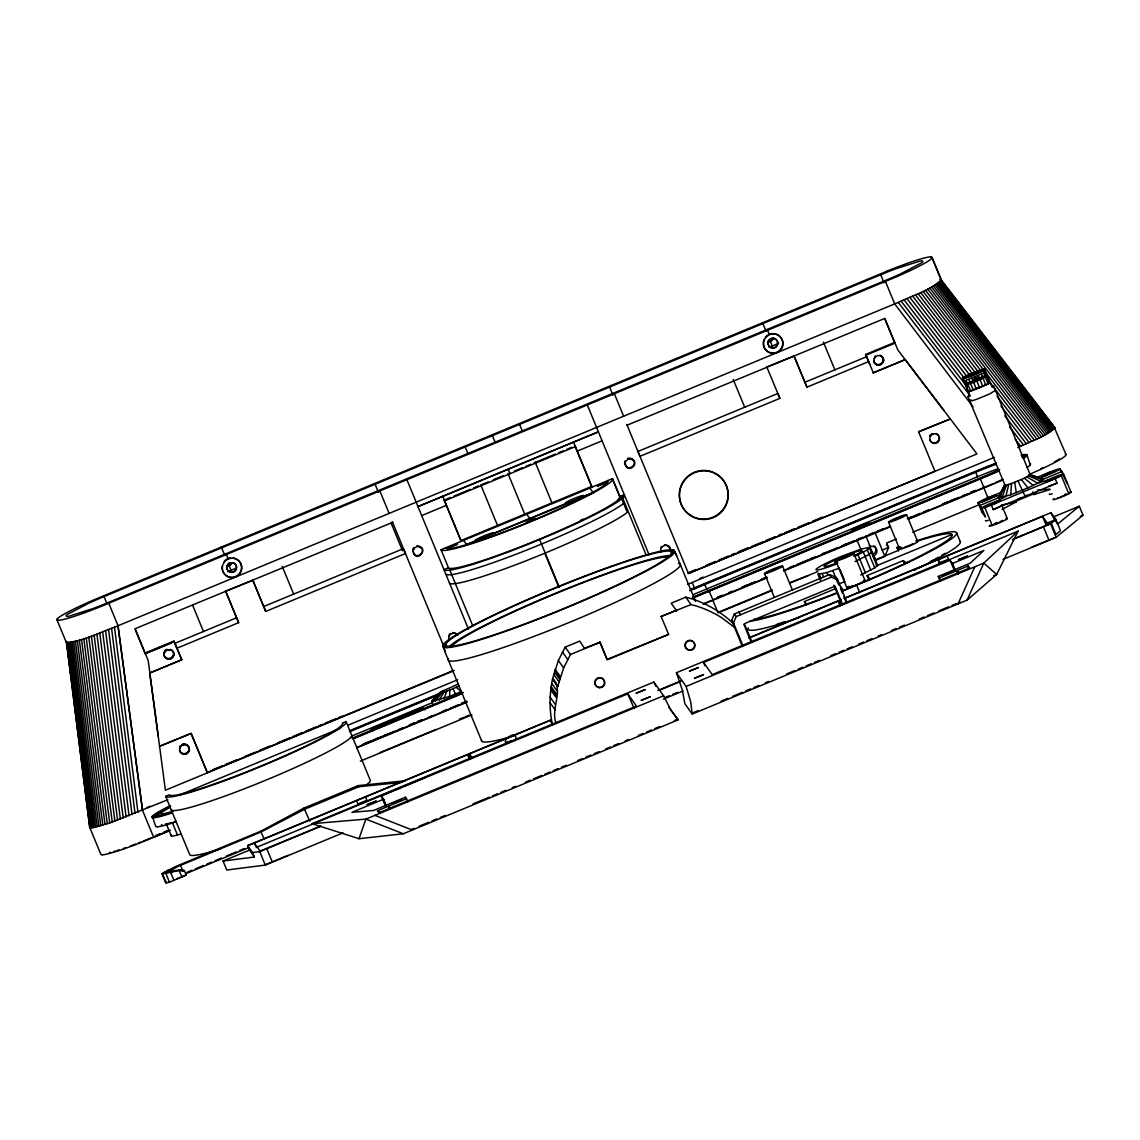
<?xml version="1.0" encoding="UTF-8"?>
<svg xmlns="http://www.w3.org/2000/svg" width="1140" height="1140" viewBox="0 0 1140 1140"><rect width="100%" height="100%" fill="white"/><g stroke="black" fill="none" stroke-linecap="round" stroke-linejoin="round"><path stroke-width="1.5" d="M164.046 654.845C163.946 646.124 176.13 650 173.907 655.101C173.537 658.692 168.891 660.616 166.098 658.35C164.588 657.737 163.847 653.476 164.374 656.07M164.246 655.115C163.191 650.513 169.832 648.518 171.855 650.341M414.062 554.325L412.651 550.078L413.107 550.72C415.445 565.34 431.105 547.115 416.855 545.875L421.814 548.383M413.606 553.67C417.226 558.771 425.334 552.558 421.358 547.741M556.163 723.387C550.078 708.709 564.428 690.584 552.615 678.671C549.38 693.733 549.181 709.451 552.401 724.555L550.549 720.053L247.608 845.595L249.56 850.24M624.606 463.51L624.948 461.016L626.031 466.488L624.606 463.51L625.062 464.165M626.929 467.386L626.459 466.73C630.662 470.25 636.832 464.108 633.313 459.905C638.543 464.935 629.052 472.316 625.561 465.832M669.978 550.107L669.65 547.613L670.448 549.494L669.978 548.839M881.277 355.88L882.631 357.418L882.175 356.777C887.447 361.836 877.885 369.175 874.423 362.705L874.879 363.361L873.796 361.608L874.252 362.264C872.243 357.917 878.071 353.457 881.733 356.521L880.18 355.238L880.636 355.894M875.777 364.259L875.321 363.603C878.997 366.681 884.825 362.221 882.816 357.875L883.272 358.516M457.895 684.242L441.209 691.638L431.618 701.542L449.602 696.398L449.801 690.014L459.149 686.009M983.649 514.453L979.944 505.462L998.284 497.852L1010.724 494.789L1011.522 483.517L1024.376 478.187L1030.161 474.611L993.581 385.847L991.472 386.032M930.568 256.985L931.936 257.327L941.227 279.856C929.855 290.885 912.485 295.346 898.277 302.413L114.485 627.214C98.767 632.672 82.992 641.535 66.305 642.418L57 619.889L57.37 618.835M102.244 854.772L100.89 854.444L89.732 827.412L66.633 641.321M167.822 799.753L109.711 822.966L93.01 827.626L89.761 827.469L90.616 825.844M157.092 826.756L155.724 826.429L152.361 816.326M1021.098 455.131A49.234 4.46 -22.4 0 1 1025.672 454.433L1026.955 454.86L1026.584 455.929M1026.955 454.86L1022.438 456.698L1026.912 454.817L1030.289 464.921M1017.792 447.607C1030.019 441.266 1045.309 437.389 1054.899 427.514L941.198 279.813L931.936 257.327L931.594 258.438M1054.172 427.172L1066.014 454.49L1065.644 455.558A49.234 4.46 -22.4 0 1 1028.893 474.582M388.64 809.243L389.011 805.952L390.336 809.158M986 373.849L983.962 368.904A13.424 1.211 -22.4 0 0 964.298 376.784L962.488 377.81L969.613 395.11L967.86 396.506L969.969 396.321L968.116 391.818L988.152 383.767L985.459 377.24L985.615 372.167L964.127 381.074L965.808 385.12L976.909 381.173L987.283 376.214L985.615 372.167M153.387 817.765L151.99 817.38L161.082 813.148A35.782 3.249 -22.4 0 1 162.45 811.823L169.589 807.59M967.604 569.33L968.302 565.896L939.332 577.909L938.277 576.427L970.226 563.189L983.934 550.435L952.356 563.502L950.062 560.282L703.537 662.44L704.947 665.689M557.888 686.066L563.644 667.898L570.442 654.545L600.053 642.276L607.292 659.803L668.624 634.382L661.129 616.484L676.533 610.27M1011.522 483.517L1008.743 484.443L1005.836 496.427L996.83 501.173M166.098 658.35L170.729 658.692L173.907 655.101M413.107 550.72L414.974 547.499L417.311 546.53M456.613 634.096L456.157 633.455L457.511 634.994C454.361 630.505 446.823 634.866 449.117 639.839M557.93 685.881L552.658 678.471L558.372 660.502L565.183 647.135L579.747 641.107L584.521 648.404M668.582 546.26L668.125 545.618L669.479 547.157C666.33 542.668 658.792 547.029 661.1 552.002M359 838.712L365.911 819.119L663.58 695.77L670.933 710.177L678.158 719.867L403.303 833.768L359 838.712L312.089 823.693L653.847 682.076L663.58 695.77M1001.975 497.524L1006.549 485.07L1008.743 484.443M444.03 698.464L446.738 691.139L449.801 690.014M742.397 646.423L731.652 620.374L734.317 614.004L829.478 574.574L835.834 577.196L837.686 579.79L847.048 602.519M742.867 645.696L733.49 622.967L736.155 616.597L831.317 577.168L837.686 579.79M874.067 545.803A4.888 4.859 -35.4 0 1 872.941 554.168L875.834 560.139L884.854 556.405L888.573 547.499L886.721 542.996L896.482 538.964M1003.229 489.858L1005.152 485.483L1006.549 485.07M999.41 498.023L1005.081 485.355L967.86 396.506L968.929 396.406M974.785 566.808L958.056 603.886L960.165 602.048M967.076 600.153L983.806 563.074L1018.148 531.112L996.645 574.475L967.076 600.153L692.222 714.053L684.855 703.679L682.375 690.199L676.405 672.728L1018.148 531.112M998.711 497.069L1004.696 484.799L998.284 497.852L1000.649 495.686M1010.724 494.789L1027.966 487.877L1037.728 483.203L1043.385 479.171L1061.768 471.547L1064.86 479.042M432.858 704.534L431.618 701.542L440.154 692.393M612.394 478.672L619.875 496.741L624.378 494.874L623.965 496.826L620.744 499.662A97.67 8.849 -22.4 0 1 547.286 536.37L531.553 542.882A97.67 8.849 -22.4 0 1 451.212 569.914L448.405 570.285A97.67 8.849 -22.4 0 1 443.973 569.63L448.49 567.763A92.782 8.408 -22.4 0 0 527.948 543.865A92.782 8.408 -22.4 0 0 618.236 499.776L619.875 496.741L612.394 478.672L592.087 487.079L573.562 442.12M908.879 562.106L900.728 565.397A109.867 9.961 -22.4 0 1 869.649 579.291L842.831 590.891L870.49 579.419A114.755 10.402 -22.4 0 0 902.951 564.899L908.879 562.106A114.755 10.402 -22.4 0 0 915.762 541.03M854.829 556.32L867.341 549.95L870.176 547.328L861.142 549.038L841.534 556.32A29.298 2.651 -22.4 0 0 816.083 569.373A29.298 2.651 -22.4 0 0 837.644 563.587M872.029 551.831L869.193 554.439L855.085 561.55M860.657 575.045L874.751 567.934L877.586 565.312L952.014 534.475M992.883 386.474C991.572 390.293 992.056 379.435 988.152 383.767M1057.507 497.767L1058.248 497.695M412.979 548.853L413.62 547.741L414.077 548.397M450.671 634.111L450.214 633.47L449.317 634.367L449.132 636.106M625.404 461.657L628.055 459.021L632.885 459.648L630.092 458.038L627.584 458.38L628.055 459.021M875.349 355.88L874.266 358.53M970.61 391.034L967.917 384.508L964.654 383.824L972.919 380.959L975.241 377.126L979.588 387.7M439.157 700.103L444.059 692.051L446.738 691.139M985.459 377.24L987.183 374.49L972.919 380.959L972.007 378.423M435.295 701.214L441.935 692.65L444.059 692.051M441.123 692.906L443.032 690.612M982.78 386.332L980.087 379.805L982.652 376.784L981.341 374.419M432.73 701.699L440.524 692.921L441.935 692.65M976.909 381.173L979.616 378.181L978.419 375.758L973.674 382.47L976.353 388.997M441.209 691.638L432.046 700.744M405.299 780.772L358.131 785.617L304.01 808.046L260.761 831.231L175.532 866.571L161.951 873.668L165.77 873.212L178.054 866.372L261.231 831.901L304.793 809.158L358.915 786.728L402.591 782.254M930.368 435.01L932.377 433.485L932.834 434.126A4.888 4.859 -35.3 0 1 939.56 438.401A4.888 4.859 -35.3 0 1 933.218 443.261A4.888 4.859 -35.3 0 1 930.824 435.665L930.368 435.01A4.888 4.859 -35.3 0 0 929.727 436.121M930.824 435.665L932.834 434.126M164.602 871.786L165.77 873.212L179.179 870.533L184.324 870.547L186.176 875.05L169.475 882.203L166.24 883.015L166.412 881.933M623.566 503.353L622.597 504.151A97.67 8.849 -22.4 0 1 549.138 540.873L533.406 547.385A97.67 8.849 -22.4 0 1 453.065 574.403L450.257 574.774A97.67 8.849 -22.4 0 1 445.826 574.132L445.826 574.132M1012.334 539.719L1050.596 523.859L1055.854 519.526L1050.98 512.672L844.213 598.357M1003.015 559.37L1056.153 537.353L1083 515.209L1079.295 506.217L1057.706 524.015L1053.816 518.543M851.894 585.547L852.919 585.703M912.712 543.951L912.456 543.581M1036.73 492.793L1033.838 494.589L1032.783 491.839M994.194 523.759L995.234 523.901M1066.442 494.176L1065.401 494.831M174.021 880.536L170.772 872.67C174.562 869.378 179.778 870.333 184.324 870.547M967.817 375.63L964.298 376.784M989.976 382.741L984.689 369.916L979.36 372.096A8.308 0.755 -22.4 0 1 968.501 376.599L967.062 377.012M968.487 391.633L963.2 378.822A13.424 1.211 -22.4 0 0 982.865 370.956L984.689 369.916M1001.618 521.265L1002.744 520.453L1001.234 520.738M168.464 813.718L169.874 812.934M981.098 502.27A9.761 0.884 -22.4 0 0 995.947 495.686A9.761 0.884 -22.4 0 0 984.262 499.363A9.761 0.884 -22.4 0 0 981.098 502.27L991.615 497.24L982.594 500.973L984.105 500.688M1040.364 478.216L1055.398 470.806L1046.378 474.539L1047.888 474.254M987.824 505.918L986.314 506.203L995.334 502.469L984.818 507.5L992.227 525.483M1048.601 481.08A9.761 0.884 -22.4 0 0 1063.449 474.482A9.761 0.884 -22.4 0 0 1051.764 478.159A9.761 0.884 -22.4 0 0 1048.601 481.08L1059.117 476.036L1050.097 479.783L1051.607 479.484M1001.975 509.409L1016.31 501.857L1001.889 504.977M171.442 812.093L173.138 811.21M181.645 876.831L186.176 875.05M912.057 544.336L904.39 547.286M963.2 378.822L967.048 376.984M983.962 368.904L978.676 371.127M999.68 469.452L995.092 471.575A47.681 4.318 -22.4 0 1 979.901 478.159L692.436 597.289M1017.735 499.192L1021.554 497.468M1035.59 492.993L1015.042 501.557M995.761 522.932L996.816 522.448M999.666 522.191L1000.721 521.707M1064.504 495.273L1059.986 497.14M530.841 520.011C514.368 528.019 548.397 513.912 530.841 520.011L526.238 513.527M449.602 696.398L461.272 691.553L456.228 687.349M676.69 555.878L673.954 550.135A125.5 11.372 -22.4 0 0 551.974 589.166A125.5 11.372 -22.4 0 0 442.634 645.995L445.37 651.724L443.517 647.235L446.652 645.91A122.08 11.058 -22.4 0 0 565.312 607.933A122.08 11.058 -22.4 0 0 671.674 552.658L674.837 551.375L695.543 601.364M442.634 645.995L445.797 644.699A122.08 11.058 -22.4 0 1 552.159 589.423A122.08 11.058 -22.4 0 1 670.819 551.461L673.954 550.135M152.019 817.423L156.508 815.542M104.053 596.591L880.707 274.754A47.681 4.318 -22.4 0 1 896.225 268.613L920.137 261.017A35.782 3.249 -22.4 0 1 922.303 260.818L922.873 261.616A35.782 3.249 -22.4 0 1 921.49 262.927L900.115 274.084A47.681 4.318 -22.4 0 1 884.911 280.668L108.257 602.519A47.681 4.318 -22.4 0 1 92.739 608.66L68.828 616.255A35.782 3.249 -22.4 0 1 66.647 616.427L66.092 615.657A35.782 3.249 -22.4 0 1 67.474 614.332L88.849 603.188A47.681 4.318 -22.4 0 1 104.053 596.591L106.704 603.017M227.815 571.625L235.866 568.29M769.03 347.358L778.691 343.354M445.797 499.491L450.699 497.453M453.976 496.099L470.321 489.331M473.599 487.977L478.501 485.939M481.764 484.586L488.305 481.878M493.207 479.84L503.025 475.779M514.468 471.034L522.633 467.642M525.911 466.289L530.812 464.265M534.09 462.911L555.337 454.091M558.6 452.737L563.516 450.713M566.779 449.359L571.682 447.322M238.659 622.654L236.55 617.78L174.862 643.345L176.971 648.218L238.659 622.654L225.691 591.176L252.952 580.246M766.892 366.909L794.152 355.965M135.033 628.753L392.759 522.305M575.415 446.609L444.628 500.816L444.158 500.161L460.845 540.631L591.632 486.438L592.159 487.165L441.009 549.694L448.49 567.763M421.672 515.594L446.481 505.305M577.268 451.112L602.077 440.824M135.375 629.879L144.951 653.106L173.936 641.107L181.802 659.732L149.853 672.971L181.802 659.732M865.573 354.483L894.544 342.485L895.014 343.126L866.029 355.139L865.573 354.483L868.623 361.608L806.935 387.173L794.309 356.82M145.222 653.476L174.192 641.478M174.392 641.749L145.421 653.761L144.951 653.106M263.611 606.566L403.418 548.639L405.541 553.499L265.72 611.439L252.482 579.59M804.812 382.299L866.5 356.735M779.874 398.373L777.751 393.514L637.944 451.454L640.053 456.314L779.874 398.373L766.636 366.539L767.092 367.18M905.203 359.599L873.254 372.837L905.203 359.599L944.006 410.614M463.624 540.431L466.602 544.621L477.845 539.961M491.426 534.332L568.048 502.583M581.628 496.955L593.256 492.865L466.602 544.621M619.804 496.655L624.321 494.789M449.459 583.024L449.53 583.124A97.67 8.849 -22.4 0 0 453.962 583.766L456.77 583.395A97.67 8.849 -22.4 0 0 537.111 556.377L552.843 549.865A97.67 8.849 -22.4 0 0 626.302 513.143L627.271 512.345L621.713 498.85M190.993 733.291L159.429 746.372L191.192 733.562L207.38 772.835L191.192 733.562M212.496 769.87L222.3 765.809M225.578 764.456L237.02 759.71M245.2 756.333L255.004 752.257M259.934 750.22L269.767 746.144M277.975 742.753L289.446 737.993M292.724 736.625L302.57 732.55M305.848 731.196L315.695 727.12M318.972 725.753L322.25 724.399M325.527 723.031L335.374 718.955M338.651 717.601L341.929 716.248M687.976 572.836L696.098 569.473M705.831 565.44L715.578 561.407M718.827 560.053L728.56 556.021M731.809 554.681L735.058 553.327M738.307 551.988L748.011 547.955M751.231 546.63L762.475 541.97M765.695 540.645L775.328 536.641M778.549 535.316L781.755 533.976M784.976 532.651L794.609 528.661M797.857 527.307L809.343 522.548M812.62 521.194L822.453 517.118M207.181 772.564L453.72 670.391M453.905 670.676L165.4 790.234L148.2 660.502L135.218 629.024M688.432 573.491L976.952 453.934L897.793 349.88L884.811 318.402L627.285 425.12L626.815 424.479L688.432 573.491L934.971 471.319L918.584 431.775L950.361 418.978L918.584 431.775M219.892 849.058A97.67 8.849 -22.4 0 1 189.753 854.772L165.656 796.333L169.276 794.837A93.751 8.493 -22.4 0 0 260.918 766.052A93.751 8.493 -22.4 0 0 342.456 723.059L346.076 721.563L370.158 780.017A97.67 8.849 -22.4 0 1 366.524 784.805M147.003 807.548L150.01 806.294M699.832 578.465L703.081 577.111M179.151 795.178L339.692 728.531M347.729 725.325L457.682 679.754M687.634 584.35L994.223 457.425M349.538 730.754L439.983 693.277M690.982 589.266L981.64 468.825A49.234 4.46 -22.4 0 1 996.303 463.111M349.795 731.125L440.24 693.647M689.6 590.321L978.918 470.421M349.51 731.723L439.142 694.588M689.871 590.691L975.698 472.245A47.681 4.318 -22.4 0 1 991.216 466.103L996.032 464.322M676.177 610.242L671.175 603.217L685.753 597.175L691.111 598.614A108.4 107.929 -35.4 0 1 733.904 624.107M351.362 736.226L432.844 702.454M693.362 594.496L977.55 476.734A47.681 4.318 -22.4 0 1 993.068 470.592L997.885 468.825M352.089 738.321L462.911 692.408M352.887 738.478L463.068 692.821M692.707 597.659L983.663 477.09A44.289 4.018 -22.4 0 0 999.21 470.307M353.158 738.848L461.686 693.861M692.963 598.03L986.898 476.207A49.234 4.46 -22.4 0 0 998.426 471.191M584.749 648.133L600.053 642.276M734.545 627.399L721.948 617.909A108.4 107.929 -35.4 0 0 696.369 606.01L691.011 604.585L661.129 616.484M364.8 743.494L369.731 741.442M376.286 738.734L381.202 736.697M384.493 735.328L389.41 733.291M409.089 725.14L414.005 723.102M417.283 721.734L422.213 719.696M461.572 703.394L466.488 701.356M722.332 595.337L717.416 597.374L722.318 595.436M728.888 592.615L732.165 591.247M742.012 587.171L746.928 585.134M750.206 583.78L755.136 581.742M802.688 562.034L807.619 559.997M810.896 558.629L815.812 556.591M822.368 553.869L825.659 552.515M843.685 545.034L848.616 542.996M868.837 534.617L873.354 532.75M907.298 518.686L912.171 516.662M915.406 515.323L920.279 513.299M923.514 511.96L928.388 509.936M942.994 503.894L947.853 501.871M951.102 500.531L955.961 498.508M975.427 490.442L970.568 492.466L975.427 490.542M362.32 744.62L378.608 737.865M381.872 736.511L386.759 734.488M390.022 733.134L394.91 731.111M398.174 729.757L403.061 727.733M409.574 725.026L414.461 723.002M417.724 721.649L422.612 719.625M429.139 716.932L432.388 715.578M442.163 711.531L447.065 709.493M450.314 708.154L458.465 704.777M461.728 703.423L466.616 701.399M745.132 585.974L751.659 583.281M761.435 579.22L766.322 577.196M789.136 567.749L794.024 565.725M797.288 564.371L802.175 562.348M808.688 559.64L811.951 558.286M821.726 554.24L838.028 547.485M841.277 546.131L846.165 544.108M849.428 542.754L854.344 540.731M857.608 539.363L862.524 537.339M877.244 531.226L883.785 528.518M909.977 517.674L914.879 515.636M942.694 504.108L959.068 497.325M962.331 495.971L967.247 493.934M356.592 747.469L466.773 701.812M704.606 603.245L711.161 600.538M712.814 599.854L767.077 577.367M783.522 570.556L890.326 526.295M908.381 518.814L987.368 486.082A44.289 4.018 -22.4 0 0 992.698 483.816M356.863 747.84L467.03 702.183M703.223 604.3L767.334 577.738M783.779 570.926L890.582 526.666M908.637 519.184L990.603 485.198A49.234 4.46 -22.4 0 0 1002.131 480.182M155.368 835.663L160.255 833.639M163.519 832.285L168.421 830.262M151.891 837.587L148.884 838.826A44.289 4.018 -22.4 0 1 143.498 841.006M169.803 830.162L153.658 837.33L142.529 810.355L117.99 625.646L142.529 810.355M170.074 830.533L146.162 840.422A49.234 4.46 -22.4 0 1 102.13 854.829M986.57 498.365L1000.934 492.423M1037.6 477.218L1050.353 471.932M379.591 752.77L435.964 729.415M718.314 612.308L772.108 590.007M790.048 582.583L808.246 575.529M360.311 761.149L472.031 714.851M772.165 590.477L718.043 612.893L713.113 600.908M790.205 582.996L817.808 571.553M912.727 532.223L979.36 504.621M882.26 550.107L888.573 547.499L886.521 544.606M993.211 509.58L1056.98 483.146L1055.127 478.643L991.358 505.077L993.211 509.58A9.761 0.884 -22.4 0 0 1001.533 505.419M874.608 560.225L898.919 550.15L897.009 547.457L898.163 547.029M805.852 604.77L804.441 601.521L835.606 588.611M869.136 580.459L867.013 575.6L903.094 560.638L906.4 562.718A109.867 9.961 -22.4 0 0 931.622 536.94L927.433 538.094A109.867 9.961 -22.4 0 0 918.099 540.901M749.023 637.802L841.22 599.597M247.708 845.738L467.657 754.594L470.549 758.67M470.706 756.846L469.466 753.839L550.649 720.209L552.501 724.698M749.194 637.93L838.214 601.036L839.952 603.488M844.37 598.486L938.12 559.64L939.545 562.975L938.12 559.64M939.417 562.789L948.565 559.241L947.126 555.907L1042.516 516.377L1048.315 524.514M938.248 559.826L947.126 555.907M187.088 872.285L192.005 870.248M195.282 868.894L203.476 865.502M206.753 864.149L211.669 862.111M214.947 860.743L221.502 858.035M226.418 855.998L236.251 851.922M239.528 850.554L244.445 848.516M185.891 873.653L248.805 847.576M365.498 796.931L366.923 800.266L357.903 803.999L356.478 800.665M511.547 740.63C495.088 747.911 516.078 726.693 516.049 738.748M223.055 861.028L249.461 850.084L254.377 857.009L223.055 861.028L226.76 870.019L265.292 865.075L343.04 832.856M1052.833 517.175L1079.295 506.217M256.187 847.49L392.588 790.975M395.879 789.607L400.81 787.569M404.087 786.201L425.462 777.352M385.434 805.738L381.23 795.991L627.769 693.847L636.448 706.059L378.922 812.777L377.468 810.74L406.453 798.727L407.764 801.947M1047.29 523.075L1055.854 519.526L1060.485 530.77L1055.925 534.518L1051.294 523.288L1013.774 538.835M386.175 805.652L383.524 799.226L351.961 812.321L373.435 810.497L405.398 797.245L406.453 798.727M258.723 851.723L320.112 826.286M247.608 845.595L252.524 852.506L259.735 851.594L320.953 826.215M657.751 690.484L680.637 680.993M659.647 690.17L680.908 681.364M1080.307 516.32L1083 515.209M676.405 672.728L686.138 686.423L983.806 563.074L996.645 574.475L993.638 575.728M664.492 697.737L669.437 695.685M672.728 694.317L677.659 692.279M663.352 699.162L682.974 691.039M265.677 864.633L288.221 855.285M1031.315 547.357L1053.873 538.009M410.799 829.706L414.077 828.352M418.978 826.315L428.811 822.239M432.074 820.885L436.991 818.848M440.268 817.494L445.17 815.456M473 803.928L489.374 797.145M492.651 795.791L497.553 793.754M500.83 792.4L505.747 790.362M512.288 787.654L515.565 786.286M525.383 782.225L530.299 780.188M533.577 778.834L541.757 775.442M545.034 774.089L549.95 772.051M553.214 770.697L558.13 768.659M561.407 767.291L566.309 765.268M577.78 760.508L582.683 758.485M585.96 757.117L590.876 755.093M594.139 753.725L599.056 751.702M605.596 748.98L610.513 746.942M613.79 745.589L618.707 743.551M625.247 740.843L628.525 739.49M638.343 735.414L643.259 733.376M646.523 732.023L651.439 729.985M654.716 728.631L659.618 726.593M674.353 720.494L677.63 719.141M691.695 713.312L698.236 710.591M721.164 701.1L727.705 698.378M732.621 696.355L742.439 692.279M745.717 690.926L750.633 688.888M753.896 687.534L758.812 685.496M765.353 682.774L768.631 681.421M786.643 673.968L794.822 670.577M798.1 669.209L803.016 667.171M806.279 665.817L811.196 663.779M814.473 662.426L819.375 660.388M830.846 655.643L835.748 653.605M839.026 652.251L843.942 650.213M847.205 648.86L852.122 646.822M858.677 644.114L863.578 642.077M866.856 640.723L871.772 638.685M878.313 635.978L881.591 634.61M891.409 630.548L896.325 628.51M899.602 627.157L904.505 625.119M919.239 619.02L924.155 616.982M927.419 615.629L933.973 612.907M938.89 610.869L948.708 606.808M951.986 605.44L956.888 603.416M886.664 271.334L97.057 598.543A49.234 4.46 -22.4 0 0 57.2 618.792M176.714 878.826L179.992 877.486M1026.157 495.544L1027.069 495.188M998.498 522.69L996.218 523.574M618.236 499.776L622.668 498.066L646.252 555.28M619.975 497.496L624.535 495.757M619.433 498.508L623.965 496.826M820.387 580.246L817.907 574.261L826.956 572.536L839.496 568.091M838.37 584.065L845.053 581.571M962.488 377.81L966.592 376.343M900.429 546.787L897.308 547.884L898.548 550.876M993.852 496.983L1000.592 494.874M1047.86 480.026L1037.728 483.203L1026.926 476.919M1033.838 494.589L1049.954 489.53M172.368 811.495L163.818 813.746A35.782 3.249 -22.4 0 1 161.638 813.917L161.011 813.675M180.548 834.181L173.921 835.848A34.642 3.135 -22.4 0 1 171.527 834.893M1016.31 501.857L1012.762 502.726M1065.016 494.304L1065.8 494.09M183.469 744.007L182.229 744.335L182.699 744.976A4.888 4.859 -35.5 0 0 180.947 752.77A4.888 4.859 -35.5 0 0 188.869 751.716A4.888 4.859 -35.5 0 0 185.193 744.648L183.469 744.007L185.193 744.648M182.699 744.976L183.925 744.648M980.585 371.398L982.865 370.956M312.089 823.693L365.911 819.119L403.303 833.768M1037.514 490.072L1049.812 489.146M667.484 545.632L664.52 544.649L664.976 545.305M455.516 633.47L452.551 632.5L453.007 633.142M173.465 870.96L167.509 870.262L165.77 873.212L169.475 882.203M178.866 870.077L183.184 870.632M939.83 279.471L941.227 279.856M58.396 620.274L57.029 619.946M674.225 611.054L676.405 611.24M876.261 565.126L877.586 565.312L870.176 547.328M870.49 579.419L867.013 575.6M1029.919 475.067L1042.972 479.969M374.932 815.385L412.324 830.034M1065.287 454.147L1066.014 454.49M1029.933 463.51L1030.66 463.852M1028.807 475.85L1041.034 481.337M875.577 363.974C879.254 367.051 885.082 362.591 883.073 358.245M377.468 810.74L380.404 812.663M964.127 381.074L967.917 384.508M958.085 573.89L956.759 570.684L959.353 572.75M1024.376 478.187L1033.268 485.441M632.415 459.007L633.783 460.546M965.081 384.095L963.414 380.048M668.852 707.156L678.158 719.867M1021.355 479.57L1027.966 487.877M941.184 280.454L1054.856 428.127M940.856 280.91L1054.528 428.583M940.343 281.438L1054.015 429.096M939.645 282.022L1053.317 429.68M938.747 282.692L1052.419 430.35M937.678 283.418L1051.336 431.077M936.41 284.216L1050.082 431.889M934.985 285.086L1048.643 432.744M933.375 285.998L1047.047 433.656M931.608 286.966L1045.28 434.639M929.698 287.993L1043.356 435.665M927.632 289.061L1041.29 436.734M925.423 290.173L1039.096 437.846M923.101 291.327L1036.773 438.986M920.65 292.495L981.284 371.255M987.767 379.691L1034.322 440.168M918.099 293.707L977.635 371.056M997.13 396.364L1031.771 441.365M915.448 294.932L974.999 372.281M1000.977 406.04L1029.121 442.591M912.727 296.172L972.263 373.521M1004.739 415.715L1026.385 443.845M909.919 297.426L969.456 374.775M1009.513 426.816L1023.577 445.099M907.041 298.694L967.675 377.44M1015.298 439.328L1020.713 446.353M904.134 299.948L963.671 377.297M901.184 301.202L967.219 386.987M898.277 302.413L969.727 395.238M973.019 406.852L894.644 303.81L885.438 281.409M984.889 371.155L986.385 373.207M551.176 686.693L556.548 694.118M550.976 688.332L556.306 695.742M551.76 683.473L557.061 690.883M1065.473 480.539L1067.339 483.161A9.761 0.884 -22.4 0 0 1066.883 483.103M980.172 478.529L983.877 487.521M981.797 511.832L985.516 517.061L981.811 508.07L978.077 502.84L981.797 511.832A9.761 0.884 -22.4 0 0 983.264 511.703M873.924 361.038L874.052 361.979M968.302 565.896L969.755 567.934L712.215 674.652L703.537 662.44M762.46 322.791L766.066 331.028M767.192 329.46L769.315 334.319M859.959 525.711L860.999 527.193M869.222 545.177L870.276 546.659L865.83 535.871M840.522 586.573L843.158 590.278M829.478 574.574L831.317 577.168M804.441 601.521L806.678 604.656M738.82 612.137L740.658 614.731M734.317 614.004L736.155 616.597M731.652 620.374L733.49 622.967M704.107 583.822L708.581 592.03M708.838 590.491L713.07 600.224M661.741 547.172L661.286 546.516L661.1 548.269M607.876 480.539L607.948 480.624A87.894 7.966 -22.4 0 1 595.978 490.542L582.568 497.753A87.894 7.966 -22.4 0 1 478.216 541.001L462.982 545.647A87.894 7.966 -22.4 0 1 445.583 547.913L445.512 547.813M685.753 597.175L691.011 604.585M589.907 488.105L592.871 492.28M668.624 634.382L607.022 659.433L599.797 641.905M509.566 473.072L510.022 473.713L508.169 469.224M565.183 647.135L570.442 654.545M562.391 651.952L567.663 659.347M558.372 660.502L563.644 667.898M555.123 669.365L560.381 676.761M554.895 670.178L560.168 677.573M554.439 671.888L559.697 679.298M461.301 541.272L442.776 496.313M553.755 674.424L559.028 681.82M552.529 679.198L557.788 686.594M550.791 689.957L556.049 697.352M550.135 697.153L555.394 704.563M550.121 702.81L555.38 710.206M441.009 549.694L441.08 549.779A92.782 8.408 -22.4 0 0 464.336 545.989L469.709 544.35A92.782 8.408 -22.4 0 0 590.891 494.133L595.622 491.597A92.782 8.408 -22.4 0 0 612.451 478.757M469.466 753.839L472.402 757.972M424.451 709.764L422.869 707.555L371.013 729.044L372.58 731.267M221.245 547.072L224.865 555.308M225.991 553.726L228.1 558.6M381.23 795.991L383.524 799.226M358.131 785.617L358.915 786.728M304.01 808.046L309.738 821.142M260.761 831.231L264.323 839.396M260.12 851.138L254.334 843.002L255.56 845.994M158.232 736.24L149.654 672.7M180.106 864.661L183.056 871.316M904.847 563.402L903.094 560.638L904.505 563.887M983.792 373.193L985.216 375.502M669.023 546.516L670.12 548.255M457.055 634.353L457.682 635.45M972.919 380.959L973.674 382.47M653.847 682.076L655.87 686.237M453.036 688.717L455.487 694.046M956.759 570.684L958.142 573.748M1018.048 480.995L1025.102 496.356M950.062 560.282L954.323 570M841.235 588.197L842.645 591.432M627.769 693.847L634.125 708.439M955.092 570.513L951.829 562.761L955.006 570.556M385.619 804.683L382.997 798.485L385.505 804.726M1071.044 492.152L1063.62 474.169L1059.901 468.939L1061.14 471.932M1061.354 475.793L1068.764 493.777M1050.98 512.672L1052.22 515.679M1050.596 523.859L1056.153 537.353M990.86 384.536L986.556 375.203M1042.516 516.377L1046.221 525.369M985.687 384.992L982.652 376.784M1043.442 526.822L1049 540.317M973.289 390.122L968.943 379.563M1001.704 505.091L1007.261 518.586M983.549 487.079L988.48 499.078M975.698 472.245L977.55 476.734M880.707 274.754L884.013 282.777M884.968 319.257L894.544 342.485M956.517 532.608L960.222 541.6M952.356 563.502L955.006 569.929M866.029 355.139L873.44 373.122M868.452 361.451L869.749 364.601M939.332 577.909L940.657 581.115M938.277 576.427L940.258 581.243M906.571 514.682L917.7 541.657M823.422 342.086L834.908 369.944M888.53 522.149L899.66 549.124M897.009 547.457L898.235 550.449M874.85 532.124L884.854 556.405M793.953 355.694L806.935 387.173M869.663 548.283L877.073 566.267M867.341 549.95L874.751 567.934M863.365 552.188L870.775 570.171M856.81 539.605L860.857 549.409M770.398 341.516L772.25 346.019M858.021 554.866L865.431 572.85M853.832 553.399L864.947 580.374M856.71 585.233L859.802 592.715M840.109 569.587L844.441 580.075M835.791 560.88L846.906 587.855M835.834 577.196L839.183 585.319M840.522 588.568L842.531 593.441M843.871 596.69L845.88 601.549M832.813 570.57L837.743 582.554M842.389 604.015L835.022 586.159L744.377 623.722L751.787 641.706M833.825 585.105L842.104 605.197M826.956 572.536L828.181 575.543M838.214 601.036L840.194 605.853M822.325 573.862L823.565 576.854M819.247 574.446L821.099 578.949M818.42 573.292L820.273 577.795M733.234 379.463L744.719 407.322M782.553 566.067L792.357 589.879M764.513 573.548L774.317 597.346M743.864 624.378L751.231 642.233M614.375 393.742L623.637 416.228M692.208 582.568L694.83 588.924M609.644 387.087L612.949 395.11M670.819 551.461L672.044 554.453M587.314 404.957L649.116 554.866M574.959 445.968L591.632 486.438M519.598 424.394L522.305 430.963M535.173 462.17L552.102 503.239M539.633 539.576L559.298 587.271M544.806 553.228L558.899 587.442M492.38 435.68L495.088 442.249M507.955 473.456L524.885 514.525M465.163 446.951L467.87 453.521M480.724 484.742L497.653 525.811M449.801 570.1L472.758 625.803M406.909 479.712L468.483 629.123M445.797 644.699L447.022 647.691M379.848 490.927L389.125 513.413M392.303 521.664L444.215 647.349M444.685 651.211L481.736 741.128M375.117 484.272L378.423 492.295M391.106 523.046L402.52 550.763M467.657 754.594L469.509 759.098M405.398 797.245L407.379 802.061M282.221 566.352L293.707 594.225M252.752 579.961L265.72 611.439M229.183 565.796L231.035 570.285M225.421 590.805L236.55 617.78M192.689 605.369L203.504 631.603M266.788 848.659L272.346 862.154M173.936 641.107L181.602 659.462M259.735 851.594L265.292 865.075M252.524 852.506L254.377 857.009M108.785 603.26L118.047 625.732M172.525 823.052L177.47 835.036M166.24 823.793L171.185 835.777M179.179 870.533L181.958 877.273M162.536 874.024L166.24 883.015M161.951 873.668L165.656 882.659M389.011 805.952L390.194 809.101M686.138 686.423L690.74 701.969L692.222 714.053M979.616 378.181L980.087 379.805M966.25 380.461L966.919 383.083M1014.7 482.334L1016.296 492.708M114.485 627.214L137.954 812.25M111.578 628.411L135.033 813.447M108.585 629.622L132.055 814.658M105.607 630.805L129.077 815.841M102.671 631.945L126.127 816.995M99.764 633.056L123.22 818.107M96.914 634.139L120.37 819.176M94.121 635.165L117.577 820.202M91.4 636.134L114.869 821.185M88.778 637.061L112.233 822.097M86.241 637.93L109.711 822.966M83.833 638.728L107.288 823.778M81.524 639.469L104.994 824.505M79.358 640.139L102.828 825.189M77.32 640.737L100.79 825.788M75.439 641.264L98.909 826.301M73.715 641.72L97.185 826.756M72.162 642.091L95.617 827.127M70.766 642.376L94.221 827.412M69.54 642.59L93.01 827.626M68.514 642.718L91.984 827.754M67.659 642.76L91.129 827.797M66.989 642.718L90.459 827.768M67.089 644.841L67.759 650.128M68.201 653.648L68.87 658.934M69.312 662.468L71.336 678.328M71.777 681.848L72.447 687.135M72.889 690.655L73.558 695.942M74.014 699.476L74.684 704.762M75.126 708.282L75.796 713.569M76.252 717.089L76.921 722.375M77.363 725.909L78.033 731.196M78.475 734.716L79.145 740.002M79.6 743.522L80.27 748.809M80.712 752.343L81.61 759.382M82.052 762.917L82.721 768.203M83.177 771.723L83.847 777.01M84.289 780.529L84.959 785.816M85.415 789.35L86.084 794.637M86.526 798.157L87.196 803.444M87.638 806.977L88.307 812.264M88.763 815.784L89.433 821.071M66.305 641.763L89.761 827.469M170.587 870.29L170.772 872.67M600.281 677.673A4.888 4.859 -35.4 0 1 603.744 685.111A4.888 4.859 -35.4 0 1 595.507 685.126A4.888 4.859 -35.4 0 1 599.013 677.673M674.837 551.375A125.5 11.372 -22.4 0 1 565.497 608.19A125.5 11.372 -22.4 0 1 443.517 647.235M448.718 647.192A122.08 11.058 -22.4 0 1 557.702 592.401A122.08 11.058 -22.4 0 1 671.517 555.65M678.328 563.303A125.5 11.372 -22.4 0 1 571.055 621.685A125.5 11.372 -22.4 0 1 448.49 658.549M514.966 735.485A125.5 11.372 -22.4 0 1 481.55 740.402M451.54 646.85A118.175 10.716 -22.4 0 1 557.788 592.743A118.175 10.716 -22.4 0 1 669.08 557.46M351.633 735.058A97.67 8.849 -22.4 0 1 274.526 776.554L258.809 783.066A97.67 8.849 -22.4 0 1 171.214 809.813M346.076 721.563A97.67 8.849 -22.4 0 1 268.969 763.073L253.251 769.585A97.67 8.849 -22.4 0 1 165.656 796.333M945.074 553.27A109.867 9.961 -22.4 0 1 941.897 555.18M938.348 557.232A109.867 9.961 -22.4 0 1 935.783 558.657M934.43 559.398A109.867 9.961 -22.4 0 1 930.183 561.678M785.033 621.656A109.867 9.961 -22.4 0 1 781.841 622.625M780.302 623.081A109.867 9.961 -22.4 0 1 777.337 623.951M863.479 580.502A9.761 0.884 -22.4 0 1 861.527 582.583A9.761 0.884 -22.4 0 1 849.357 587.456A9.761 0.884 -22.4 0 1 849.172 586.231M917.258 541.586A9.761 0.884 -22.4 0 1 909.207 546.131A9.761 0.884 -22.4 0 1 899.831 548.81M900.6 548.255A9.761 0.884 -22.4 0 1 901.925 547.514M959.595 541.13A114.755 10.402 -22.4 0 1 923.671 565.682M922.346 566.338A114.755 10.402 -22.4 0 1 918.256 568.347M916.873 569.031A114.755 10.402 -22.4 0 1 914.024 570.399M799.012 617.666A114.755 10.402 -22.4 0 1 748.353 627.926M835.919 593.626A114.755 10.402 -22.4 0 1 809.201 603.758L802.888 606.024A114.755 10.402 -22.4 0 1 749.75 621.2M836.546 592.9A109.867 9.961 -22.4 0 1 810.953 602.59L804.926 604.77A109.867 9.961 -22.4 0 1 754.039 619.305M837.444 561.536A9.22 0.841 -22.4 0 1 835.99 561.949L834.594 562.077L835.492 561.25A9.22 0.841 -22.4 0 1 838.427 559.712M844.84 556.961A9.22 0.841 -22.4 0 1 846.949 556.178M848.787 555.551A9.22 0.841 -22.4 0 1 850.255 555.137M837.686 562.69A20.506 1.853 -22.4 0 1 826.685 564.243A20.506 1.853 -22.4 0 1 856.14 551.774A20.506 1.853 -22.4 0 1 853.547 555.964M1069.562 492.28A9.761 0.884 -22.4 0 1 1062.551 496.627A9.761 0.884 -22.4 0 1 1053.944 498.764M1056.98 483.146A9.761 0.884 -22.4 0 1 1048.914 486.011M1052.291 493.82A9.761 0.884 -22.4 0 1 1049.456 494.076M1005.779 518.714A9.761 0.884 -22.4 0 1 998.768 523.061A9.761 0.884 -22.4 0 1 990.161 525.184M988.508 520.253A9.761 0.884 -22.4 0 1 985.673 520.51M971.066 399.755A13.922 1.268 -22.4 0 0 976.795 399.242L989.648 393.927L995.434 390.35A13.922 1.268 -22.4 0 0 994.793 390.251M990.375 382.598A13.922 1.268 -22.4 0 1 968.116 391.818M967.874 375.701A8.308 0.755 -22.4 0 1 978.719 371.213M1022.224 457.639A44.289 4.018 -22.4 0 0 1022.637 456.627A44.289 4.018 -22.4 0 0 1021.853 456.271M978.875 470.35A44.289 4.018 -22.4 0 1 994.778 464.08M1002.915 479.299A44.289 4.018 -22.4 0 1 995.32 482.69M172.311 812.236A44.289 4.018 -22.4 0 1 156.308 815.627M156.251 815.542A44.289 4.018 -22.4 0 1 170.672 806.151M176.016 821.227A44.289 4.018 -22.4 0 1 173.936 821.897M171.983 822.496A44.289 4.018 -22.4 0 1 165.457 824.263M162.137 824.847A44.289 4.018 -22.4 0 1 161.353 824.904M1030.403 464.864A49.234 4.46 -22.4 0 1 1027.14 467.4M1026.698 455.872A49.234 4.46 -22.4 0 1 1023.435 458.408M171.969 812.934A49.234 4.46 -22.4 0 1 153.273 817.822M152.19 816.283A49.234 4.46 -22.4 0 1 170.074 805.823M175.674 821.926A49.234 4.46 -22.4 0 1 156.978 826.814M868.267 548.197A4.888 4.859 -35.4 0 1 876.361 548.711A4.888 4.859 -35.4 0 1 872.756 555.978M469.224 715.108A29.298 2.651 -22.4 0 1 465.02 716.889M463.609 717.473A29.298 2.651 -22.4 0 1 459.349 719.183M1059.331 458.893A44.289 4.018 -22.4 0 1 1058.348 459.548M1057.207 460.275A44.289 4.018 -22.4 0 1 1054.457 461.885M1042.957 467.742A44.289 4.018 -22.4 0 1 1040.663 468.839M583.224 519.099A87.894 7.966 -22.4 0 1 580.346 520.495M140.819 842.075A44.289 4.018 -22.4 0 1 138.168 843.115M135.546 844.127A44.289 4.018 -22.4 0 1 130.459 846.023M125.628 847.732A44.289 4.018 -22.4 0 1 123.348 848.516M119.087 849.913A44.289 4.018 -22.4 0 1 117.135 850.511M115.297 851.053A44.289 4.018 -22.4 0 1 113.601 851.537M110.623 852.278A44.289 4.018 -22.4 0 1 109.355 852.549M58.282 620.331A49.234 4.46 -22.4 0 0 102.301 605.924L891.908 278.73A49.234 4.46 -22.4 0 0 931.708 258.395M886.606 271.263A49.234 4.46 -22.4 0 1 930.625 256.856M747.113 548.297A9.747 0.884 -22.4 0 1 744.805 549.295M742.453 550.235A9.747 0.884 -22.4 0 1 740.231 551.062M231.577 562.789A4.888 4.859 -35.4 0 1 226.418 565.754M231.833 563.16A4.888 4.859 -35.4 0 1 226.689 566.124M233.102 557.93A9.761 9.719 -35.4 0 1 241.466 568.846A9.761 9.719 -35.4 0 1 230.508 577.239A9.761 9.719 -35.4 0 1 222.143 566.324M224.081 561.678A9.761 9.719 -35.4 0 1 230.565 557.93M233.429 562.718A4.888 4.859 -35.4 0 1 236.037 569.074A4.888 4.859 -35.4 0 1 229.667 571.724A4.888 4.859 -35.4 0 1 227.045 565.369M227.686 564.257A4.888 4.859 -35.4 0 1 229.696 562.718M772.777 338.509A4.888 4.859 -35.4 0 1 767.633 341.487M773.376 337.654A4.888 4.859 -35.4 0 1 767.89 341.858M765.296 337.397A9.761 9.719 -35.4 0 1 781.684 338.808A9.761 9.719 -35.4 0 1 773.419 353.044A9.761 9.719 -35.4 0 1 764.014 339.606M170.501 649.33A4.888 4.859 -35.4 0 1 173.123 655.685A4.888 4.859 -35.4 0 1 166.739 658.336A4.888 4.859 -35.4 0 1 164.117 651.98M164.758 650.869A4.888 4.859 -35.4 0 1 166.768 649.33M179.507 749.835A4.888 4.859 -35.5 0 0 184.552 754.067A4.888 4.859 -35.5 0 0 189.226 749.408A4.888 4.859 -35.5 0 0 184.993 744.377L182.5 744.705A4.888 4.859 -35.5 0 0 179.522 748.567M184.737 744.007A4.888 4.859 -35.4 0 1 187.943 751.787A4.888 4.859 -35.4 0 1 179.578 750.704M179.578 746.971A4.888 4.859 -35.4 0 1 180.22 745.873M936.111 433.471A4.888 4.859 -35.3 0 1 937.664 441.408A4.888 4.859 -35.3 0 1 929.727 439.841M448.576 547.741L457.511 544.165L448.576 547.741M367.18 804.683L376.1 801.106L367.18 804.683M392.474 803.444L401.408 799.852L392.474 803.444M597.417 486.068L606.352 482.491L597.417 486.068M636.263 693.177L645.197 689.6L636.263 693.177M641.336 700.316L650.27 696.725L641.336 700.316M689.472 671.132L698.407 667.555L689.472 671.132M694.531 678.257L703.466 674.68L694.531 678.257M769.101 571.525L778.036 567.948L769.101 571.525M840.38 558.842L849.314 555.266L840.38 558.842M893.133 520.125L902.068 516.548L893.133 520.125M943.393 575.144L952.327 571.567L943.393 575.144M958.555 559.626L967.49 556.049L958.555 559.626M492.366 533.791L491.041 534.546A9.761 0.884 -22.4 0 1 478.287 539.833L476.748 540.274A9.761 0.884 -22.4 0 1 483.773 535.928A9.761 0.884 -22.4 0 1 492.366 533.791M582.568 496.413L581.243 497.168A9.761 0.884 -22.4 0 1 568.49 502.455L566.951 502.897A9.761 0.884 -22.4 0 1 573.976 498.536A9.761 0.884 -22.4 0 1 582.568 496.413M598.372 431.832L417.967 506.602L598.372 431.832M1043.385 479.171L1029.52 474.511L1043.385 479.171M689.187 649.943A4.888 4.859 -35.4 0 0 694.346 643.245A4.888 4.859 -35.4 0 0 685.981 642.162A4.888 4.859 -35.4 0 0 689.187 649.943M689.443 650.313A4.888 4.859 -35.4 0 0 694.602 643.616A4.888 4.859 -35.4 0 0 686.237 642.533A4.888 4.859 -35.4 0 0 689.443 650.313M599.241 687.691A4.888 4.859 -35.4 0 0 604.414 680.993A4.888 4.859 -35.4 0 0 596.035 679.91A4.888 4.859 -35.4 0 0 599.241 687.691M838.798 560.31A9.761 0.884 -22.4 0 0 853.66 553.726A9.761 0.884 -22.4 0 0 841.961 557.389A9.761 0.884 -22.4 0 0 838.798 560.31M891.551 521.578A9.761 0.884 -22.4 0 0 906.4 514.995A9.761 0.884 -22.4 0 0 894.715 518.672A9.761 0.884 -22.4 0 0 891.551 521.578M767.519 572.978A9.761 0.884 -22.4 0 0 782.382 566.395A9.761 0.884 -22.4 0 0 770.683 570.057A9.761 0.884 -22.4 0 0 767.519 572.978M1044.881 475.836A9.761 0.884 -22.4 0 0 1059.73 469.253A9.761 0.884 -22.4 0 0 1048.045 472.929A9.761 0.884 -22.4 0 0 1044.881 475.836M984.818 507.5A9.761 0.884 -22.4 0 0 999.68 500.916A9.761 0.884 -22.4 0 0 987.981 504.593A9.761 0.884 -22.4 0 0 984.818 507.5M854.473 529.615A9.761 0.884 -22.4 0 0 869.335 523.032A9.761 0.884 -22.4 0 0 857.636 526.694A9.761 0.884 -22.4 0 0 854.473 529.615M230.764 577.61A9.761 9.719 -35.4 0 0 241.096 564.229A9.761 9.719 -35.4 0 0 224.352 562.034A9.761 9.719 -35.4 0 0 230.764 577.61M231.163 572.423A4.888 4.859 -35.4 0 0 236.322 565.725A4.888 4.859 -35.4 0 0 227.943 564.628A4.888 4.859 -35.4 0 0 231.163 572.423M771.98 353.343A9.761 9.719 -35.4 0 0 782.297 339.948A9.761 9.719 -35.4 0 0 765.553 337.768A9.761 9.719 -35.4 0 0 771.98 353.343M772.364 348.142A4.888 4.859 -35.4 0 0 777.523 341.444A4.888 4.859 -35.4 0 0 769.158 340.361A4.888 4.859 -35.4 0 0 772.364 348.142M772.108 347.771A4.888 4.859 -35.4 0 0 777.266 341.074A4.888 4.859 -35.4 0 0 768.887 339.991A4.888 4.859 -35.4 0 0 772.108 347.771M700.644 519.284A24.41 24.31 -35.4 0 0 726.437 485.797A24.41 24.31 -35.4 0 0 684.599 480.353A24.41 24.31 -35.4 0 0 700.644 519.284M700.373 518.914A24.41 24.31 -35.4 0 0 726.18 485.426A24.41 24.31 -35.4 0 0 684.328 479.983A24.41 24.31 -35.4 0 0 700.373 518.914"/></g></svg>
